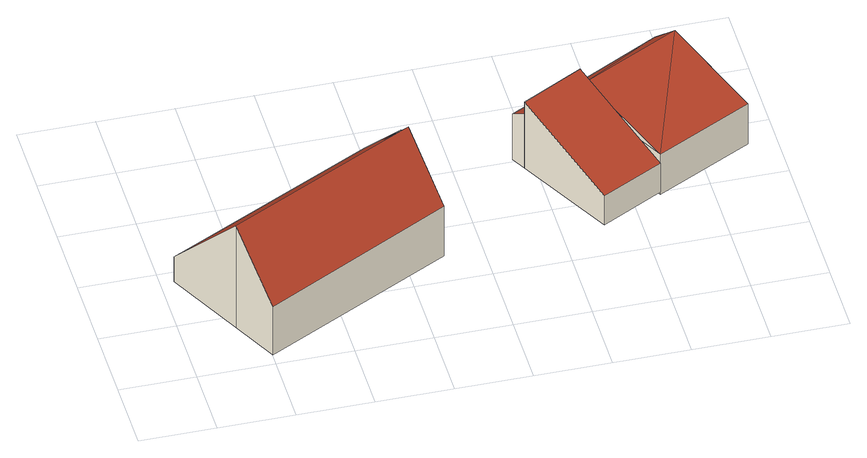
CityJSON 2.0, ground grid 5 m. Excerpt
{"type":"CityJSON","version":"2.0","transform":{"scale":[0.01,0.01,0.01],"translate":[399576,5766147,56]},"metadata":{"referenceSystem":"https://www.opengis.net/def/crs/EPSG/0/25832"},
"CityObjects":{
"building1":{"type":"Building","attributes":{"Gemeindeschluessel":"05566004","Geometrietyp2DReferenz":"3000","function":"31001_1000","roofType":"3100","measuredHeight":8.14},"address":[{"country":"Germany","locality":"Altenberge","thoroughfareNumber":"57","thoroughfareName":"Hansell"}],"geometry":[{"type":"Solid","lod":"2","boundaries":[[[[0,1,2,3]],[[4,5,1,0]],[[6,7,5,4]],[[8,9,7,6]],[[10,11,9,8]],[[12,13,11,10]],[[14,15,13,12]],[[3,2,15,14]],[[8,6,4,0,3,10]],[[14,12,10,3]],[[1,5,7,9,11,13,15,2]]]],"semantics":{"surfaces":[{"type":"WallSurface"},{"type":"RoofSurface"},{"type":"GroundSurface"}],"values":[[0,0,0,0,0,0,0,0,1,1,2]]}}]},
"building2":{"type":"Building","attributes":{"Gemeindeschluessel":"05566004","Geometrietyp2DReferenz":"3000","function":"51009_1610","roofType":"2100","measuredHeight":4.32},"geometry":[{"type":"Solid","lod":"2","boundaries":[[[[16,17,18,19]],[[20,21,17,16]],[[22,23,21,20]],[[19,18,23,22]],[[20,16,19,22]],[[17,21,23,18]]]],"semantics":{"surfaces":[{"type":"WallSurface"},{"type":"RoofSurface"},{"type":"GroundSurface"}],"values":[[0,0,0,0,1,2]]}}]},
"building3":{"type":"Building","attributes":{"Gemeindeschluessel":"05566004","Geometrietyp2DReferenz":"3000","function":"31001_2000","roofType":"2100","measuredHeight":5.3},"geometry":[{"type":"Solid","lod":"2","boundaries":[[[[24,25,26,27]],[[28,29,25,24]],[[30,31,29,28]],[[27,26,31,30]],[[28,24,27,30]],[[25,29,31,26]]]],"semantics":{"surfaces":[{"type":"WallSurface"},{"type":"RoofSurface"},{"type":"GroundSurface"}],"values":[[0,0,0,0,1,2]]}}]},
"building4":{"type":"Building","attributes":{"Gemeindeschluessel":"05566004","Geometrietyp2DReferenz":"3000","function":"31001_1310","roofType":"5000","measuredHeight":4.88},"geometry":[{"type":"Solid","lod":"2","boundaries":[[[[32,33,34,35]],[[36,37,33,32]],[[38,39,37,36]],[[35,34,39,38]],[[38,36,40]],[[40,41,38]],[[41,40,32]],[[32,35,41]],[[38,41,35]],[[32,40,36]],[[33,37,39,34]]]],"semantics":{"surfaces":[{"type":"WallSurface"},{"type":"RoofSurface"},{"type":"GroundSurface"}],"values":[[0,0,0,0,1,1,1,1,0,0,2]]}}]}
},
"vertices":[
[77,875,251],[77,875,56],[336,358,56],[336,358,870],[1460,1577,260],[1460,1577,56],[1613,1279,619],[1613,1279,56],[1491,1206,628],[1491,1206,56],[1591,1004,870],[1591,1004,56],[1740,701,449],[1740,701,56],[491,50,439],[491,50,56],
[2835,1624,471],[2835,1624,40],[2783,1723,40],[2783,1723,401],[2428,1405,471],[2428,1405,40],[2375,1504,401],[2375,1504,40],
[2428,1405,569],[2428,1405,41],[2767,761,41],[2767,761,272],[2835,1624,571],[2835,1624,41],[3178,976,272],[3178,976,41],
[3420,2066,341],[3420,2066,22],[2783,1723,22],[2783,1723,341],[3816,1309,341],[3816,1309,22],[3178,976,341],[3178,976,22],[3505,1904,510],[2865,1568,510]
]}
